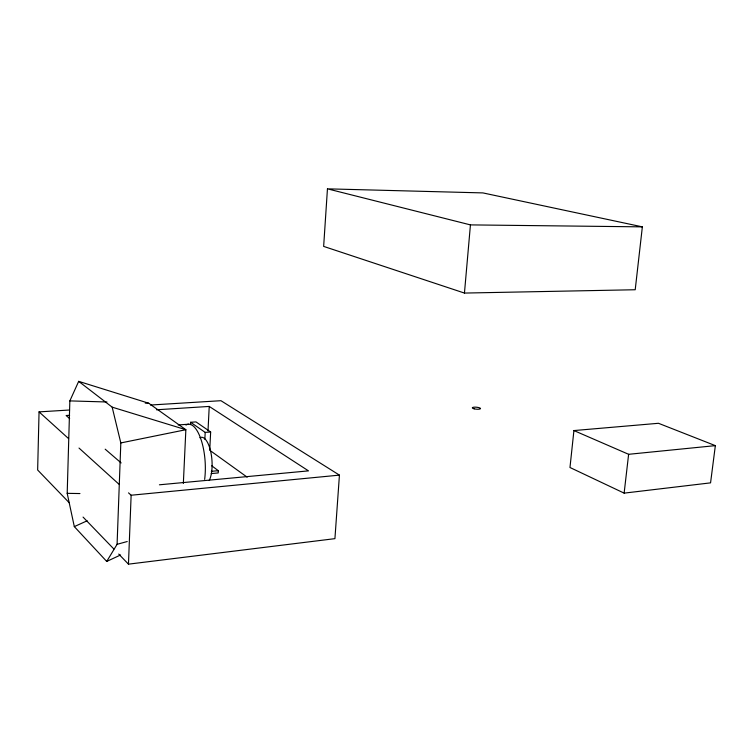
<?xml version="1.0" encoding="UTF-8"?>
<svg xmlns="http://www.w3.org/2000/svg" width="753" height="753" viewBox="0 0 753 753"><rect width="100%" height="100%" fill="white"/><g stroke="black" fill="none" stroke-linecap="round" stroke-linejoin="round"><path stroke-width="1.13" d="M69.568 410.009L39.052 411.882L37.65 470.004L69.276 502.788M120.574 554.98L106.719 561.437L74.312 526.611L67.196 493.347L69.85 400.897L78.679 381.357L148.708 403.222L185.859 429.718L183.346 483.454M106.719 561.437L117.082 544.315L120.819 442.933L112.169 407.157L78.679 381.357M150.534 405.029L220.949 400.7L339.434 475.124L334.925 538.649L128.462 564.157L131.135 495.229L128.528 492.867M190.518 424.607L190.631 422.282L195.996 421.906L210.652 431.996L209.729 450.341M204.844 439.3L205.192 432.401L190.631 422.282M208.007 430.904L209.23 406.432L156.445 409.783M211.744 465.806L218.332 470.691L218.21 472.94L211.207 473.581M327.451 188.843L323.649 246.4L464.45 293.068L635.212 289.745L642.356 226.86L482.899 192.909L327.451 188.843L470.437 224.893L642.356 226.86M464.45 293.068L470.437 224.893M573.918 430.565L569.974 467.5L624.133 493.13L710.559 482.861L715.35 445.635L658.48 423.29L573.918 430.565L628.623 454.304L715.35 445.635M624.133 493.13L628.623 454.304M74.312 526.611L87.16 520.794M117.082 544.315L127.229 541.529M120.819 442.933L185.859 429.718L112.169 407.157M131.135 495.229L339.434 475.124M159.42 484.8L308.485 470.87L209.23 406.432M211.32 471.322L218.332 470.691M205.192 432.401L210.652 431.996M178.197 424.937L188.617 424.212M69.634 415.298L66.113 415.524L69.671 418.583M67.196 493.347L79.959 493.554M69.85 400.897L106.964 401.989M145.235 403.119L148.708 403.222M210.944 451.122L247.163 477.157M105.175 449.174L121.148 462.935M39.052 411.882L68.589 438.613M79.009 448.054L118.974 484.226M83.056 517.085L113.872 549.022M118.729 554.067L128.462 564.157M185.935 425.059A37.819 13.959 85.9 0 1 200.872 439.055A37.819 13.959 85.9 0 1 204.647 479.388M199.818 437.775A23.654 8.904 85.9 0 1 210.736 451.744A23.654 8.904 85.9 0 1 209.249 480.489M474.164 408.832A4.123 0.988 5.3 0 0 480.508 408.615A4.123 0.988 5.3 0 0 474.569 407.147A4.123 0.988 5.3 0 0 474.164 408.832"/></g></svg>
